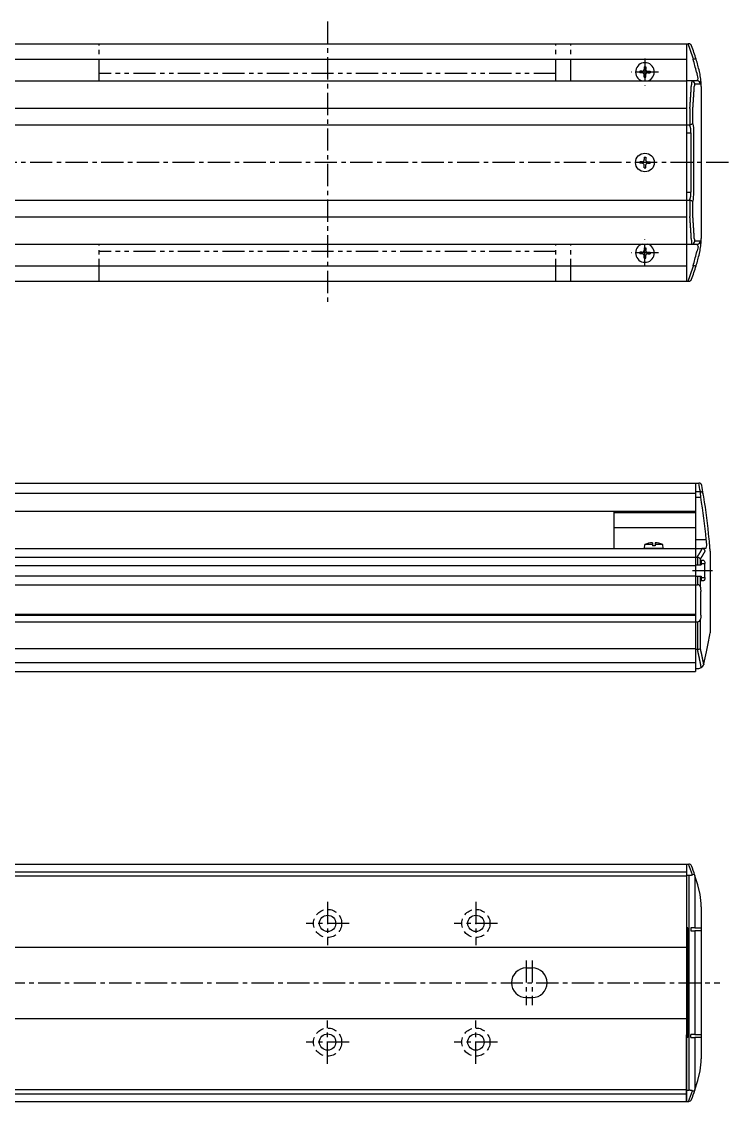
# Model space of a CAD drawing. Extents: x -708 to 84, y 164 to 576.
# Drawn here: x -154 to 84.4, y 211.8 to 575.9 of the extents above; entities that cross this region are included whole.
import ezdxf

# ---------------------------------------------------------------- set-up
doc = ezdxf.new("R2010")
doc.units = 0
for name, pattern in [('CENTER', [12, 7.5, -1.5, 1.5, -1.5]), ('DASHED', [4.5, 3, -1.5]), ('PHANTOM', [15, 7.5, -1.5, 1.5, -1.5, 1.5, -1.5])]:
    doc.linetypes.add(name, pattern=pattern)
doc.layers.get('0').update_dxf_attribs({"linetype": 'CONTINUOUS'})
doc.layers.add('CENTER', color=1, linetype='CENTER')

# ---------------------------------------------------------------- blocks, each defined once
blk = doc.blocks.new('DTL0004')
at = {"color": 0, "linetype": 'CONTINUOUS'}
for p, q in [((-3.15, 0), (-3.04, 1.3)), ((3.15, 0), (-3.15, 0)), ((-0.4, 1.3), (-3.04, 1.3)), ((-0.4, 1.89), (-0.4, 0.9)), ((0.4, 0.9), (-0.4, 0.9)), ((0.4, 1.89), (0.4, 0.9)), ((3.04, 1.3), (0.4, 1.3)), ((3.15, 0), (3.04, 1.3))]:
    blk.add_line(p, q, dxfattribs=at)
for start, end in [(92.8723, 112.3565), (67.6435, 87.1277)]:
    blk.add_arc((0, -6.08), 7.98, start, end, dxfattribs=at)
at = {"color": 0}
blk.add_point((0, 0), dxfattribs=at)
blk.add_point((0, 0), dxfattribs=at)

msp = doc.modelspace()

# ---------------------------------------------------------------- linework, layer by layer
at = {"color": 7, "linetype": 'CONTINUOUS'}
for p, q in [((-537.79, 568.36), (70.21, 568.36)), ((70.21, 568.36), (70.21, 488.36)), ((70.21, 568.36), (70.79, 568.36)), ((70.99, 568.36), (70.79, 568.36)), ((-223.79, 563.16), (70.21, 563.16)), ((55.96, 560.61), (55.96, 559.86)), ((55.96, 560.61), (56.46, 560.61)), ((56.46, 560.61), (56.46, 559.86)), ((72.6, 563.19), (72.45, 563.17)), ((54.46, 559.11), (54.46, 558.61)), ((55.21, 559.11), (54.46, 559.11)), ((55.21, 558.61), (54.46, 558.61)), ((55.96, 557.11), (55.96, 557.87)), ((55.96, 557.11), (56.46, 557.11)), ((56.46, 557.11), (56.46, 557.87)), ((57.2, 559.11), (57.96, 559.11)), ((57.2, 558.61), (57.96, 558.61)), ((57.96, 559.11), (57.96, 558.61)), ((73.59, 558.86), (73.81, 558.13)), ((74.79, 558.09), (74.57, 559.08)), ((-537.79, 555.86), (70.21, 555.86)), ((73.88, 555.86), (70.21, 555.86)), ((73.04, 554.86), (74.87, 554.86)), ((75.11, 555.98), (75.11, 555.99)), ((75.21, 554.01), (75.21, 502.71)), ((-537.79, 546.63), (70.21, 546.63)), ((71.39, 546.61), (71.4, 546.61)), ((71.4, 546.61), (71.4, 541.12)), ((72.38, 541.7), (72.38, 546.44)), ((-537.79, 541.1), (70.21, 541.1)), ((70.21, 541.11), (71.29, 541.11)), ((71.4, 541.12), (71.29, 541.11)), ((70.21, 538.36), (71.72, 538.36)), ((71.72, 538.36), (71.72, 518.36)), ((72.71, 518.36), (72.71, 538.36)), ((54.46, 528.61), (54.46, 528.11)), ((55.21, 528.61), (54.46, 528.61)), ((55.21, 528.11), (54.46, 528.11)), ((55.96, 530.11), (55.96, 529.36)), ((55.96, 530.11), (56.46, 530.11)), ((56.46, 530.11), (56.46, 529.36)), ((57.2, 528.61), (57.96, 528.61)), ((57.2, 528.11), (57.96, 528.11)), ((57.96, 528.61), (57.96, 528.11)), ((55.96, 526.61), (55.96, 527.37)), ((55.96, 526.61), (56.46, 526.61)), ((56.46, 526.61), (56.46, 527.37)), ((70.21, 518.36), (71.72, 518.36)), ((-537.79, 515.63), (70.21, 515.63)), ((70.21, 515.61), (71.29, 515.61)), ((71.29, 515.61), (71.4, 515.61)), ((71.4, 515.61), (71.4, 510.11)), ((72.38, 510.29), (72.38, 515.02)), ((-537.79, 510.09), (70.21, 510.09)), ((71.4, 510.11), (71.39, 510.11)), ((-537.79, 500.86), (70.21, 500.86)), ((55.96, 499.61), (55.96, 498.86)), ((55.96, 499.61), (56.46, 499.61)), ((56.46, 499.61), (56.46, 498.86)), ((70.21, 500.86), (73.88, 500.86)), ((74.87, 501.86), (73.04, 501.86)), ((75.11, 500.73), (75.11, 500.75)), ((54.46, 498.11), (54.46, 497.61)), ((55.21, 498.11), (54.46, 498.11)), ((55.21, 497.61), (54.46, 497.61)), ((55.96, 496.11), (55.96, 496.87)), ((55.96, 496.11), (56.46, 496.11)), ((56.46, 496.11), (56.46, 496.87)), ((57.2, 498.11), (57.96, 498.11)), ((57.2, 497.61), (57.96, 497.61)), ((57.96, 498.11), (57.96, 497.61)), ((73.59, 497.86), (73.81, 498.6)), ((74.57, 497.64), (74.79, 498.64)), ((-223.79, 493.56), (70.21, 493.56)), ((72.6, 493.54), (72.45, 493.56)), ((-537.79, 488.36), (70.21, 488.36)), ((70.21, 488.36), (70.79, 488.36)), ((70.79, 488.36), (70.99, 488.36)), ((-223.79, 420.28), (73.21, 420.28)), ((73.21, 420.28), (73.21, 357.78)), ((73.21, 420.28), (73.21, 410.78)), ((73.21, 420.28), (74.39, 420.28)), ((73.21, 420.28), (73.21, 410.78)), ((74.4, 420.28), (74.39, 420.28)), ((-223.79, 416.92), (73.21, 416.92)), ((73.21, 417.39), (74.9, 417.39)), ((73.21, 415.51), (75.06, 415.51)), ((-223.79, 410.78), (73.21, 410.78)), ((45.71, 410.78), (45.71, 398.28)), ((45.71, 410.31), (73.21, 410.31)), ((45.71, 405.32), (73.21, 405.32)), ((73.21, 401.28), (76.88, 401.28)), ((-537.79, 398.28), (73.21, 398.28)), ((73.21, 398.28), (75.45, 398.28)), ((73.21, 398.28), (73.21, 356.78)), ((76.59, 398.28), (75.45, 398.28)), ((75.45, 398.28), (75.6, 398.27)), ((76.81, 398.37), (76.59, 398.28)), ((78.11, 398.6), (78.11, 398.59)), ((78.21, 397.28), (78.21, 369.78)), ((-537.79, 395.28), (73.21, 395.28)), ((73.21, 395.28), (73.79, 395.28)), ((73.79, 395.28), (73.99, 395.26)), ((73.99, 395.26), (73.99, 392.68)), ((74.92, 392.68), (74.92, 394.7)), ((76.12, 394.13), (75.17, 394.13)), ((75.17, 394.13), (75.17, 392.68)), ((-537.79, 392.53), (73.21, 392.53)), ((73.21, 392.68), (75.17, 392.68)), ((75.17, 393.13), (76.44, 393.13)), ((76.44, 388.43), (76.44, 393.13)), ((-537.79, 389.03), (73.21, 389.03)), ((-537.79, 386.02), (73.21, 386.02)), ((73.21, 388.88), (75.17, 388.88)), ((73.21, 386.02), (73.99, 386.02)), ((73.99, 388.88), (73.99, 386.02)), ((74.92, 385.21), (74.92, 388.88)), ((75.17, 388.88), (75.17, 387.43)), ((75.17, 388.43), (76.44, 388.43)), ((75.17, 387.43), (76.12, 387.43)), ((75.06, 375.78), (75.06, 383.78)), ((-537.79, 376.08), (73.21, 376.08)), ((-537.79, 375.78), (73.21, 375.78)), ((-537.79, 373.54), (73.21, 373.54)), ((73.21, 373.54), (73.99, 373.54)), ((73.99, 373.54), (73.99, 364.28)), ((74.92, 364.55), (74.92, 374.35)), ((-537.79, 364.55), (73.21, 364.55)), ((73.21, 364.28), (73.93, 364.28)), ((73.99, 364.28), (73.93, 364.28)), ((-537.79, 359.78), (73.21, 359.78)), ((-537.79, 356.78), (73.21, 356.78)), ((73.21, 357.78), (74.15, 357.78)), ((76.09, 359.31), (76.05, 359.17)), ((-537.79, 291.83), (70.21, 291.83)), ((70.21, 291.83), (70.21, 211.83)), ((70.21, 291.83), (70.21, 269.38)), ((70.21, 291.83), (70.93, 291.83)), ((70.93, 291.83), (70.99, 291.83)), ((-537.79, 289.23), (70.21, 289.23)), ((-537.79, 287.83), (70.21, 287.83)), ((70.21, 288.08), (71.15, 288.08)), ((71.15, 215.58), (71.15, 288.08)), ((73.05, 288.04), (73.09, 287.91)), ((73.09, 287.91), (73.09, 270.33)), ((75.21, 277.48), (75.21, 226.18)), ((70.66, 270.33), (70.21, 270.33)), ((70.66, 270.33), (70.66, 233.33)), ((73.09, 270.33), (71.71, 270.33)), ((71.71, 270.33), (71.71, 269.33)), ((73.09, 270.33), (75.04, 270.33)), ((75.04, 270.33), (75.21, 270.27)), ((70.21, 269.38), (70.66, 269.37)), ((71.71, 269.33), (73.09, 269.33)), ((73.09, 269.33), (73.09, 234.33)), ((75.04, 269.33), (73.09, 269.33)), ((75.21, 269.27), (75.04, 269.33)), ((-537.79, 263.83), (70.21, 263.83)), ((16.21, 256.83), (18.21, 256.83)), ((16.21, 246.83), (18.21, 246.83)), ((-537.79, 239.83), (70.21, 239.83)), ((70.66, 234.29), (70.21, 234.28)), ((70.21, 211.83), (70.21, 234.28)), ((70.66, 233.33), (70.21, 233.33)), ((73.09, 234.33), (71.71, 234.33)), ((71.71, 233.33), (71.71, 234.33)), ((71.71, 233.33), (73.09, 233.33)), ((73.09, 234.33), (75.04, 234.33)), ((73.09, 233.33), (73.09, 215.75)), ((75.04, 233.33), (73.09, 233.33)), ((75.04, 234.33), (75.21, 234.39)), ((75.21, 233.39), (75.04, 233.33)), ((-537.79, 215.83), (70.21, 215.83)), ((70.21, 215.58), (71.15, 215.58)), ((73.09, 215.75), (73.05, 215.62)), ((-537.79, 214.43), (70.21, 214.43)), ((-537.79, 211.83), (70.21, 211.83)), ((70.21, 211.83), (70.93, 211.83)), ((70.99, 211.83), (70.93, 211.83))]:
    msp.add_line(p, q, dxfattribs=at)
at = {"color": 3, "linetype": 'PHANTOM'}
for p, q in [((-127.79, 555.86), (-127.79, 568.36)), ((26.21, 555.86), (26.21, 568.36)), ((31.21, 555.86), (31.21, 568.36)), ((26.21, 558.36), (-127.79, 558.36)), ((-127.79, 488.36), (-127.79, 500.86)), ((26.21, 488.36), (26.21, 500.86)), ((31.21, 488.36), (31.21, 500.86)), ((26.21, 498.36), (-127.79, 498.36))]:
    msp.add_line(p, q, dxfattribs=at)
at = {"color": 7, "linetype": 'CONTINUOUS'}
for points in [[(73.49, 563.19), (73.49, 563.19), (73.48, 563.21), (73.37, 563.27), (73.17, 563.28), (72.9, 563.25), (72.6, 563.19)], [(74.11, 556.67), (74.02, 557.22), (73.81, 558.13)], [(74.11, 500.06), (74.02, 499.5), (73.81, 498.6)], [(73.49, 493.54), (73.49, 493.54), (73.48, 493.52), (73.37, 493.46), (73.17, 493.45), (72.9, 493.48), (72.6, 493.54)], [(75.06, 415.51), (75.02, 415.94), (74.97, 416.56), (74.93, 417.06), (74.9, 417.39)], [(76.81, 398.37), (77.02, 398.77), (77.11, 399.24)], [(76.12, 394.13), (76.13, 394.13), (76.24, 394.06), (76.33, 393.89), (76.39, 393.65), (76.43, 393.36), (76.44, 393.13)], [(76.44, 388.43), (76.43, 388.33), (76.41, 388.01), (76.35, 387.72), (76.25, 387.52), (76.15, 387.43), (76.12, 387.43)], [(74.92, 385.21), (75, 384.72), (75.06, 383.78)], [(75.06, 375.78), (75.04, 375.24), (74.92, 374.35)], [(76.09, 359.31), (77.01, 363.4), (77.79, 367.36)], [(73.05, 288.04), (73.01, 288.14), (72.86, 288.27), (72.6, 288.32), (72.21, 288.25)], [(74.79, 281.56), (74.01, 284.83), (73.09, 287.91)], [(73.09, 215.75), (74.01, 218.84), (74.79, 222.1)], [(72.21, 215.41), (72.42, 215.35), (72.73, 215.35), (72.95, 215.45), (73.05, 215.62)]]:
    msp.add_lwpolyline(points, dxfattribs=at)
for points in [[(71.39, 546.61, 0), (71.39, 546.68, 0), (71.39, 546.74, 0), (71.4, 546.8, 0), (71.4, 546.86, 0), (71.41, 546.92, 0), (71.41, 546.99, 0), (71.41, 547.05, 0), (71.42, 547.11, 0), (71.42, 547.17, 0), (71.43, 547.23, 0), (71.43, 547.29, 0), (71.44, 547.36, 0), (71.44, 547.42, 0), (71.44, 547.48, 0), (71.45, 547.54, 0), (71.45, 547.6, 0), (71.46, 547.67, 0), (71.46, 547.73, 0), (71.47, 547.79, 0), (71.47, 547.85, 0), (71.47, 547.91, 0), (71.48, 547.98, 0), (71.48, 548.04, 0), (71.49, 548.1, 0), (71.49, 548.16, 0), (71.49, 548.22, 0), (71.5, 548.29, 0), (71.5, 548.35, 0), (71.51, 548.41, 0), (71.51, 548.47, 0), (71.51, 548.53, 0), (71.52, 548.6, 0), (71.52, 548.66, 0), (71.53, 548.72, 0), (71.53, 548.78, 0), (71.53, 548.84, 0), (71.54, 548.9, 0), (71.54, 548.97, 0), (71.55, 549.03, 0), (71.55, 549.09, 0), (71.56, 549.15, 0), (71.56, 549.22, 0), (71.56, 549.28, 0), (71.57, 549.34, 0), (71.57, 549.4, 0), (71.57, 549.46, 0), (71.58, 549.52, 0), (71.58, 549.59, 0), (71.59, 549.65, 0), (71.59, 549.71, 0), (71.59, 549.77, 0), (71.6, 549.84, 0), (71.6, 549.9, 0), (71.61, 549.96, 0), (71.61, 550.02, 0), (71.62, 550.08, 0), (71.62, 550.14, 0), (71.62, 550.21, 0), (71.63, 550.27, 0), (71.63, 550.33, 0), (71.63, 550.39, 0), (71.64, 550.45, 0), (71.64, 550.52, 0), (71.65, 550.58, 0), (71.65, 550.64, 0), (71.66, 550.7, 0), (71.66, 550.76, 0), (71.66, 550.83, 0), (71.67, 550.89, 0), (71.67, 550.95, 0), (71.68, 551.01, 0), (71.68, 551.07, 0), (71.68, 551.14, 0), (71.69, 551.2, 0), (71.69, 551.26, 0), (71.69, 551.32, 0), (71.7, 551.38, 0), (71.7, 551.45, 0), (71.71, 551.51, 0), (71.71, 551.57, 0), (71.72, 551.63, 0), (71.72, 551.69, 0), (71.72, 551.76, 0), (71.73, 551.82, 0), (71.73, 551.88, 0), (71.74, 551.94, 0), (71.74, 552, 0), (71.74, 552.07, 0), (71.75, 552.13, 0), (71.75, 552.19, 0), (71.75, 552.25, 0), (71.76, 552.31, 0), (71.76, 552.38, 0), (71.77, 552.44, 0), (71.77, 552.5, 0), (71.77, 552.56, 0), (71.78, 552.62, 0), (71.78, 552.69, 0), (71.79, 552.75, 0), (71.79, 552.81, 0), (71.79, 552.87, 0), (71.8, 552.93, 0), (71.8, 553, 0), (71.81, 553.06, 0), (71.81, 553.12, 0), (71.81, 553.18, 0), (71.82, 553.24, 0), (71.82, 553.31, 0), (71.82, 553.37, 0), (71.83, 553.43, 0), (71.83, 553.49, 0), (71.84, 553.55, 0), (71.84, 553.62, 0), (71.84, 553.68, 0), (71.85, 553.74, 0), (71.85, 553.8, 0), (71.86, 553.87, 0), (71.86, 553.93, 0), (71.86, 553.99, 0), (71.87, 554.05, 0), (71.87, 554.11, 0), (71.88, 554.17, 0), (71.88, 554.24, 0), (71.88, 554.3, 0), (71.89, 554.36, 0), (71.89, 554.42, 0), (71.89, 554.49, 0), (71.9, 554.55, 0)], [(72.38, 546.44, 0), (72.38, 546.5, 0), (72.39, 546.56, 0), (72.39, 546.62, 0), (72.4, 546.68, 0), (72.4, 546.74, 0), (72.41, 546.8, 0), (72.41, 546.86, 0), (72.41, 546.92, 0), (72.42, 546.98, 0), (72.42, 547.04, 0), (72.43, 547.1, 0), (72.43, 547.16, 0), (72.43, 547.23, 0), (72.44, 547.29, 0), (72.44, 547.35, 0), (72.45, 547.41, 0), (72.45, 547.47, 0), (72.45, 547.53, 0), (72.46, 547.59, 0), (72.46, 547.65, 0), (72.47, 547.71, 0), (72.47, 547.77, 0), (72.47, 547.83, 0), (72.48, 547.89, 0), (72.48, 547.95, 0), (72.49, 548.01, 0), (72.49, 548.07, 0), (72.49, 548.13, 0), (72.5, 548.2, 0), (72.5, 548.26, 0), (72.51, 548.32, 0), (72.51, 548.38, 0), (72.51, 548.44, 0), (72.52, 548.5, 0), (72.52, 548.56, 0), (72.53, 548.62, 0), (72.53, 548.68, 0), (72.53, 548.74, 0), (72.54, 548.8, 0), (72.54, 548.86, 0), (72.55, 548.92, 0), (72.55, 548.98, 0), (72.55, 549.04, 0), (72.56, 549.11, 0), (72.56, 549.17, 0), (72.57, 549.23, 0), (72.57, 549.29, 0), (72.57, 549.35, 0), (72.58, 549.41, 0), (72.58, 549.47, 0), (72.59, 549.53, 0), (72.59, 549.59, 0), (72.59, 549.65, 0), (72.6, 549.71, 0), (72.6, 549.77, 0), (72.61, 549.83, 0), (72.61, 549.89, 0), (72.61, 549.96, 0), (72.62, 550.02, 0), (72.62, 550.08, 0), (72.63, 550.14, 0), (72.63, 550.2, 0), (72.63, 550.26, 0), (72.64, 550.32, 0), (72.64, 550.38, 0), (72.65, 550.44, 0), (72.65, 550.5, 0), (72.65, 550.56, 0), (72.66, 550.62, 0), (72.66, 550.68, 0), (72.66, 550.74, 0), (72.67, 550.8, 0), (72.67, 550.87, 0), (72.68, 550.93, 0), (72.68, 550.99, 0), (72.68, 551.05, 0), (72.69, 551.11, 0), (72.69, 551.17, 0), (72.7, 551.23, 0), (72.7, 551.29, 0), (72.7, 551.35, 0), (72.71, 551.41, 0), (72.71, 551.47, 0), (72.72, 551.53, 0), (72.72, 551.59, 0), (72.72, 551.65, 0), (72.73, 551.71, 0), (72.73, 551.78, 0), (72.74, 551.84, 0), (72.74, 551.9, 0), (72.74, 551.96, 0), (72.75, 552.02, 0), (72.75, 552.08, 0), (72.75, 552.14, 0), (72.76, 552.2, 0), (72.76, 552.26, 0), (72.77, 552.32, 0), (72.77, 552.38, 0), (72.77, 552.44, 0), (72.78, 552.5, 0), (72.78, 552.57, 0), (72.78, 552.63, 0), (72.79, 552.69, 0), (72.79, 552.75, 0), (72.8, 552.81, 0), (72.8, 552.87, 0), (72.8, 552.93, 0), (72.81, 552.99, 0), (72.81, 553.05, 0), (72.82, 553.11, 0), (72.82, 553.17, 0), (72.82, 553.23, 0), (72.83, 553.29, 0), (72.83, 553.35, 0), (72.83, 553.42, 0), (72.84, 553.48, 0), (72.84, 553.54, 0), (72.85, 553.6, 0), (72.85, 553.66, 0), (72.85, 553.72, 0), (72.86, 553.78, 0), (72.86, 553.84, 0), (72.87, 553.9, 0), (72.87, 553.96, 0), (72.87, 554.02, 0), (72.88, 554.08, 0), (72.88, 554.14, 0), (72.88, 554.21, 0)], [(71.9, 502.18, 0), (71.89, 502.24, 0), (71.89, 502.3, 0), (71.89, 502.37, 0), (71.88, 502.43, 0), (71.88, 502.49, 0), (71.88, 502.55, 0), (71.87, 502.61, 0), (71.87, 502.68, 0), (71.86, 502.74, 0), (71.86, 502.8, 0), (71.86, 502.86, 0), (71.85, 502.92, 0), (71.85, 502.99, 0), (71.84, 503.05, 0), (71.84, 503.11, 0), (71.84, 503.17, 0), (71.83, 503.24, 0), (71.83, 503.3, 0), (71.82, 503.36, 0), (71.82, 503.42, 0), (71.82, 503.48, 0), (71.81, 503.54, 0), (71.81, 503.61, 0), (71.81, 503.67, 0), (71.8, 503.73, 0), (71.8, 503.79, 0), (71.79, 503.85, 0), (71.79, 503.92, 0), (71.79, 503.98, 0), (71.78, 504.04, 0), (71.78, 504.1, 0), (71.77, 504.17, 0), (71.77, 504.23, 0), (71.77, 504.29, 0), (71.76, 504.35, 0), (71.76, 504.41, 0), (71.75, 504.48, 0), (71.75, 504.54, 0), (71.75, 504.6, 0), (71.74, 504.66, 0), (71.74, 504.72, 0), (71.74, 504.79, 0), (71.73, 504.85, 0), (71.73, 504.91, 0), (71.72, 504.97, 0), (71.72, 505.03, 0), (71.72, 505.1, 0), (71.71, 505.16, 0), (71.71, 505.22, 0), (71.7, 505.28, 0), (71.7, 505.34, 0), (71.69, 505.4, 0), (71.69, 505.47, 0), (71.69, 505.53, 0), (71.68, 505.59, 0), (71.68, 505.65, 0), (71.68, 505.71, 0), (71.67, 505.78, 0), (71.67, 505.84, 0), (71.66, 505.9, 0), (71.66, 505.96, 0), (71.66, 506.02, 0), (71.65, 506.09, 0), (71.65, 506.15, 0), (71.64, 506.21, 0), (71.64, 506.27, 0), (71.63, 506.33, 0), (71.63, 506.4, 0), (71.63, 506.46, 0), (71.62, 506.52, 0), (71.62, 506.58, 0), (71.62, 506.64, 0), (71.61, 506.71, 0), (71.61, 506.77, 0), (71.6, 506.83, 0), (71.6, 506.89, 0), (71.59, 506.95, 0), (71.59, 507.02, 0), (71.59, 507.08, 0), (71.58, 507.14, 0), (71.58, 507.2, 0), (71.57, 507.26, 0), (71.57, 507.33, 0), (71.57, 507.39, 0), (71.56, 507.45, 0), (71.56, 507.51, 0), (71.56, 507.57, 0), (71.55, 507.64, 0), (71.55, 507.7, 0), (71.54, 507.76, 0), (71.54, 507.82, 0), (71.53, 507.88, 0), (71.53, 507.95, 0), (71.53, 508.01, 0), (71.52, 508.07, 0), (71.52, 508.13, 0), (71.51, 508.19, 0), (71.51, 508.26, 0), (71.51, 508.32, 0), (71.5, 508.38, 0), (71.5, 508.44, 0), (71.49, 508.5, 0), (71.49, 508.57, 0), (71.49, 508.63, 0), (71.48, 508.69, 0), (71.48, 508.75, 0), (71.47, 508.81, 0), (71.47, 508.88, 0), (71.47, 508.94, 0), (71.46, 509, 0), (71.46, 509.06, 0), (71.45, 509.12, 0), (71.45, 509.18, 0), (71.44, 509.25, 0), (71.44, 509.31, 0), (71.44, 509.37, 0), (71.43, 509.43, 0), (71.43, 509.49, 0), (71.42, 509.56, 0), (71.42, 509.62, 0), (71.41, 509.68, 0), (71.41, 509.74, 0), (71.41, 509.8, 0), (71.4, 509.87, 0), (71.4, 509.93, 0), (71.39, 509.99, 0), (71.39, 510.05, 0), (71.39, 510.11, 0)], [(72.88, 502.52, 0), (72.88, 502.58, 0), (72.88, 502.64, 0), (72.87, 502.7, 0), (72.87, 502.76, 0), (72.87, 502.83, 0), (72.86, 502.89, 0), (72.86, 502.95, 0), (72.85, 503.01, 0), (72.85, 503.07, 0), (72.85, 503.13, 0), (72.84, 503.19, 0), (72.84, 503.25, 0), (72.83, 503.31, 0), (72.83, 503.37, 0), (72.83, 503.43, 0), (72.82, 503.49, 0), (72.82, 503.55, 0), (72.82, 503.62, 0), (72.81, 503.68, 0), (72.81, 503.74, 0), (72.8, 503.8, 0), (72.8, 503.86, 0), (72.8, 503.92, 0), (72.79, 503.98, 0), (72.79, 504.04, 0), (72.78, 504.1, 0), (72.78, 504.16, 0), (72.78, 504.22, 0), (72.77, 504.28, 0), (72.77, 504.34, 0), (72.77, 504.4, 0), (72.76, 504.47, 0), (72.76, 504.53, 0), (72.75, 504.59, 0), (72.75, 504.65, 0), (72.75, 504.71, 0), (72.74, 504.77, 0), (72.74, 504.83, 0), (72.74, 504.89, 0), (72.73, 504.95, 0), (72.73, 505.01, 0), (72.72, 505.07, 0), (72.72, 505.13, 0), (72.72, 505.19, 0), (72.71, 505.25, 0), (72.71, 505.32, 0), (72.7, 505.38, 0), (72.7, 505.44, 0), (72.7, 505.5, 0), (72.69, 505.56, 0), (72.69, 505.62, 0), (72.68, 505.68, 0), (72.68, 505.74, 0), (72.68, 505.8, 0), (72.67, 505.86, 0), (72.67, 505.92, 0), (72.66, 505.98, 0), (72.66, 506.04, 0), (72.66, 506.11, 0), (72.65, 506.17, 0), (72.65, 506.23, 0), (72.65, 506.29, 0), (72.64, 506.35, 0), (72.64, 506.41, 0), (72.63, 506.47, 0), (72.63, 506.53, 0), (72.63, 506.59, 0), (72.62, 506.65, 0), (72.62, 506.71, 0), (72.61, 506.77, 0), (72.61, 506.83, 0), (72.61, 506.89, 0), (72.6, 506.95, 0), (72.6, 507.01, 0), (72.59, 507.08, 0), (72.59, 507.14, 0), (72.59, 507.2, 0), (72.58, 507.26, 0), (72.58, 507.32, 0), (72.57, 507.38, 0), (72.57, 507.44, 0), (72.57, 507.5, 0), (72.56, 507.56, 0), (72.56, 507.62, 0), (72.55, 507.68, 0), (72.55, 507.74, 0), (72.55, 507.8, 0), (72.54, 507.87, 0), (72.54, 507.93, 0), (72.53, 507.99, 0), (72.53, 508.05, 0), (72.53, 508.11, 0), (72.52, 508.17, 0), (72.52, 508.23, 0), (72.51, 508.29, 0), (72.51, 508.35, 0), (72.51, 508.41, 0), (72.5, 508.47, 0), (72.5, 508.53, 0), (72.49, 508.59, 0), (72.49, 508.65, 0), (72.49, 508.71, 0), (72.48, 508.77, 0), (72.48, 508.83, 0), (72.47, 508.9, 0), (72.47, 508.96, 0), (72.47, 509.02, 0), (72.46, 509.08, 0), (72.46, 509.14, 0), (72.45, 509.2, 0), (72.45, 509.26, 0), (72.45, 509.32, 0), (72.44, 509.38, 0), (72.44, 509.44, 0), (72.43, 509.5, 0), (72.43, 509.56, 0), (72.43, 509.62, 0), (72.42, 509.68, 0), (72.42, 509.75, 0), (72.41, 509.8, 0), (72.41, 509.87, 0), (72.41, 509.93, 0), (72.4, 509.99, 0), (72.4, 510.05, 0), (72.39, 510.11, 0), (72.39, 510.17, 0), (72.38, 510.23, 0), (72.38, 510.29, 0)], [(73.79, 395.28, 0), (73.81, 395.3, 0), (73.82, 395.33, 0), (73.84, 395.35, 0), (73.85, 395.37, 0), (73.87, 395.39, 0), (73.88, 395.42, 0), (73.9, 395.44, 0), (73.92, 395.46, 0), (73.93, 395.49, 0), (73.95, 395.51, 0), (73.96, 395.53, 0), (73.98, 395.56, 0), (74, 395.58, 0), (74.01, 395.6, 0), (74.03, 395.62, 0), (74.04, 395.65, 0), (74.06, 395.67, 0), (74.07, 395.69, 0), (74.09, 395.72, 0), (74.1, 395.74, 0), (74.12, 395.76, 0), (74.13, 395.79, 0), (74.15, 395.81, 0), (74.16, 395.83, 0), (74.18, 395.86, 0), (74.19, 395.88, 0), (74.21, 395.9, 0), (74.22, 395.93, 0), (74.24, 395.95, 0), (74.26, 395.97, 0), (74.27, 396, 0), (74.29, 396.02, 0), (74.3, 396.04, 0), (74.32, 396.06, 0), (74.33, 396.09, 0), (74.35, 396.11, 0), (74.36, 396.13, 0), (74.38, 396.16, 0), (74.39, 396.18, 0), (74.41, 396.2, 0), (74.42, 396.23, 0), (74.44, 396.25, 0), (74.45, 396.27, 0), (74.46, 396.3, 0), (74.48, 396.32, 0), (74.49, 396.34, 0), (74.51, 396.37, 0), (74.52, 396.39, 0), (74.54, 396.41, 0), (74.55, 396.44, 0), (74.57, 396.46, 0), (74.58, 396.48, 0), (74.59, 396.51, 0), (74.61, 396.53, 0), (74.62, 396.55, 0), (74.64, 396.58, 0), (74.65, 396.6, 0), (74.67, 396.62, 0), (74.68, 396.65, 0), (74.7, 396.67, 0), (74.71, 396.69, 0), (74.72, 396.72, 0), (74.74, 396.74, 0), (74.75, 396.76, 0), (74.77, 396.79, 0), (74.78, 396.81, 0), (74.79, 396.83, 0), (74.81, 396.86, 0), (74.82, 396.88, 0), (74.84, 396.9, 0), (74.85, 396.93, 0), (74.86, 396.95, 0), (74.88, 396.97, 0), (74.89, 397, 0), (74.91, 397.02, 0), (74.92, 397.04, 0), (74.93, 397.07, 0), (74.95, 397.09, 0), (74.96, 397.11, 0), (74.97, 397.14, 0), (74.99, 397.16, 0), (75, 397.18, 0), (75.01, 397.21, 0), (75.03, 397.23, 0), (75.04, 397.25, 0), (75.06, 397.28, 0), (75.07, 397.3, 0), (75.08, 397.32, 0), (75.1, 397.35, 0), (75.11, 397.37, 0), (75.12, 397.39, 0), (75.14, 397.42, 0), (75.15, 397.44, 0), (75.16, 397.47, 0), (75.18, 397.49, 0), (75.19, 397.51, 0), (75.2, 397.54, 0), (75.22, 397.56, 0), (75.23, 397.58, 0), (75.24, 397.61, 0), (75.25, 397.63, 0), (75.27, 397.65, 0), (75.28, 397.68, 0), (75.29, 397.7, 0), (75.31, 397.73, 0), (75.32, 397.75, 0), (75.33, 397.77, 0), (75.34, 397.8, 0), (75.36, 397.82, 0), (75.37, 397.84, 0), (75.38, 397.87, 0), (75.4, 397.89, 0), (75.41, 397.91, 0), (75.42, 397.94, 0), (75.43, 397.96, 0), (75.45, 397.99, 0), (75.46, 398.01, 0), (75.47, 398.03, 0), (75.48, 398.06, 0), (75.5, 398.08, 0), (75.51, 398.1, 0), (75.52, 398.13, 0), (75.53, 398.15, 0), (75.55, 398.17, 0), (75.56, 398.2, 0), (75.57, 398.22, 0), (75.58, 398.25, 0), (75.59, 398.27, 0)], [(74.92, 394.7, 0), (74.93, 394.72, 0), (74.95, 394.74, 0), (74.96, 394.76, 0), (74.97, 394.78, 0), (74.99, 394.8, 0), (75, 394.82, 0), (75.01, 394.84, 0), (75.03, 394.86, 0), (75.04, 394.88, 0), (75.05, 394.9, 0), (75.07, 394.92, 0), (75.08, 394.94, 0), (75.09, 394.96, 0), (75.11, 394.98, 0), (75.12, 395, 0), (75.13, 395.02, 0), (75.15, 395.04, 0), (75.16, 395.06, 0), (75.18, 395.08, 0), (75.19, 395.1, 0), (75.2, 395.12, 0), (75.21, 395.14, 0), (75.23, 395.16, 0), (75.24, 395.18, 0), (75.25, 395.2, 0), (75.27, 395.22, 0), (75.28, 395.24, 0), (75.29, 395.26, 0), (75.31, 395.28, 0), (75.32, 395.3, 0), (75.33, 395.32, 0), (75.34, 395.34, 0), (75.36, 395.36, 0), (75.37, 395.38, 0), (75.38, 395.4, 0), (75.4, 395.42, 0), (75.41, 395.44, 0), (75.42, 395.46, 0), (75.44, 395.48, 0), (75.45, 395.5, 0), (75.46, 395.52, 0), (75.47, 395.54, 0), (75.49, 395.56, 0), (75.5, 395.58, 0), (75.51, 395.6, 0), (75.53, 395.62, 0), (75.54, 395.64, 0), (75.55, 395.66, 0), (75.56, 395.68, 0), (75.58, 395.7, 0), (75.59, 395.72, 0), (75.6, 395.74, 0), (75.61, 395.76, 0), (75.62, 395.78, 0), (75.64, 395.8, 0), (75.65, 395.82, 0), (75.66, 395.84, 0), (75.68, 395.86, 0), (75.69, 395.88, 0), (75.7, 395.9, 0), (75.71, 395.92, 0), (75.72, 395.94, 0), (75.74, 395.96, 0), (75.75, 395.98, 0), (75.76, 396, 0), (75.77, 396.02, 0), (75.79, 396.04, 0), (75.8, 396.06, 0), (75.81, 396.08, 0), (75.82, 396.1, 0), (75.83, 396.12, 0), (75.85, 396.14, 0), (75.86, 396.16, 0), (75.87, 396.18, 0), (75.88, 396.2, 0), (75.9, 396.22, 0), (75.91, 396.24, 0), (75.92, 396.26, 0), (75.93, 396.29, 0), (75.94, 396.31, 0), (75.96, 396.32, 0), (75.97, 396.35, 0), (75.98, 396.37, 0), (75.99, 396.39, 0), (76, 396.41, 0), (76.01, 396.43, 0), (76.03, 396.45, 0), (76.04, 396.47, 0), (76.05, 396.49, 0), (76.06, 396.51, 0), (76.07, 396.53, 0), (76.08, 396.55, 0), (76.1, 396.57, 0), (76.11, 396.59, 0), (76.12, 396.61, 0), (76.13, 396.63, 0), (76.14, 396.65, 0), (76.15, 396.67, 0), (76.16, 396.69, 0), (76.18, 396.71, 0), (76.19, 396.73, 0), (76.2, 396.75, 0), (76.21, 396.77, 0), (76.22, 396.79, 0), (76.23, 396.81, 0), (76.25, 396.83, 0), (76.26, 396.85, 0), (76.27, 396.87, 0), (76.28, 396.89, 0), (76.29, 396.91, 0), (76.3, 396.93, 0), (76.31, 396.95, 0), (76.32, 396.97, 0), (76.33, 396.99, 0), (76.35, 397.01, 0), (76.36, 397.04, 0), (76.37, 397.06, 0), (76.38, 397.08, 0), (76.39, 397.1, 0), (76.4, 397.12, 0), (76.41, 397.14, 0), (76.42, 397.16, 0), (76.43, 397.18, 0), (76.44, 397.2, 0), (76.46, 397.22, 0), (76.47, 397.24, 0), (76.48, 397.26, 0), (76.49, 397.28, 0)], [(75.21, 358.09, 0), (75.2, 358.13, 0), (75.19, 358.18, 0), (75.19, 358.23, 0), (75.18, 358.28, 0), (75.17, 358.33, 0), (75.16, 358.38, 0), (75.15, 358.43, 0), (75.14, 358.48, 0), (75.13, 358.53, 0), (75.12, 358.57, 0), (75.11, 358.62, 0), (75.1, 358.67, 0), (75.09, 358.72, 0), (75.08, 358.77, 0), (75.08, 358.82, 0), (75.07, 358.87, 0), (75.06, 358.92, 0), (75.05, 358.97, 0), (75.04, 359.01, 0), (75.03, 359.06, 0), (75.02, 359.11, 0), (75.01, 359.16, 0), (75, 359.21, 0), (74.99, 359.26, 0), (74.98, 359.31, 0), (74.97, 359.36, 0), (74.96, 359.4, 0), (74.95, 359.45, 0), (74.94, 359.5, 0), (74.93, 359.55, 0), (74.93, 359.6, 0), (74.91, 359.65, 0), (74.91, 359.7, 0), (74.9, 359.75, 0), (74.89, 359.79, 0), (74.88, 359.84, 0), (74.87, 359.89, 0), (74.86, 359.94, 0), (74.85, 359.99, 0), (74.84, 360.04, 0), (74.83, 360.09, 0), (74.82, 360.13, 0), (74.81, 360.18, 0), (74.8, 360.23, 0), (74.79, 360.28, 0), (74.78, 360.33, 0), (74.77, 360.38, 0), (74.76, 360.43, 0), (74.75, 360.47, 0), (74.74, 360.52, 0), (74.73, 360.57, 0), (74.72, 360.62, 0), (74.71, 360.67, 0), (74.7, 360.72, 0), (74.69, 360.76, 0), (74.68, 360.81, 0), (74.67, 360.86, 0), (74.66, 360.91, 0), (74.65, 360.96, 0), (74.64, 361.01, 0), (74.63, 361.06, 0), (74.62, 361.1, 0), (74.61, 361.15, 0), (74.6, 361.2, 0), (74.59, 361.25, 0), (74.58, 361.3, 0), (74.57, 361.35, 0), (74.56, 361.39, 0), (74.55, 361.44, 0), (74.54, 361.49, 0), (74.53, 361.54, 0), (74.52, 361.59, 0), (74.51, 361.64, 0), (74.5, 361.68, 0), (74.49, 361.73, 0), (74.48, 361.78, 0), (74.47, 361.83, 0), (74.46, 361.88, 0), (74.45, 361.93, 0), (74.44, 361.97, 0), (74.43, 362.02, 0), (74.42, 362.07, 0), (74.41, 362.12, 0), (74.4, 362.17, 0), (74.39, 362.21, 0), (74.38, 362.26, 0), (74.37, 362.31, 0), (74.36, 362.36, 0), (74.35, 362.41, 0), (74.34, 362.46, 0), (74.33, 362.5, 0), (74.32, 362.55, 0), (74.31, 362.6, 0), (74.3, 362.65, 0), (74.29, 362.7, 0), (74.28, 362.75, 0), (74.26, 362.79, 0), (74.25, 362.84, 0), (74.25, 362.89, 0), (74.23, 362.94, 0), (74.22, 362.99, 0), (74.21, 363.03, 0), (74.2, 363.08, 0), (74.19, 363.13, 0), (74.18, 363.18, 0), (74.17, 363.23, 0), (74.16, 363.27, 0), (74.15, 363.32, 0), (74.14, 363.37, 0), (74.13, 363.42, 0), (74.12, 363.47, 0), (74.11, 363.51, 0), (74.1, 363.56, 0), (74.09, 363.61, 0), (74.07, 363.66, 0), (74.06, 363.7, 0), (74.05, 363.75, 0), (74.04, 363.8, 0), (74.03, 363.85, 0), (74.02, 363.9, 0), (74.01, 363.94, 0), (74, 363.99, 0), (73.99, 364.04, 0), (73.98, 364.09, 0), (73.97, 364.14, 0), (73.96, 364.18, 0), (73.95, 364.23, 0), (73.94, 364.28, 0)], [(76.05, 359.17, 0), (76.04, 359.21, 0), (76.04, 359.25, 0), (76.03, 359.3, 0), (76.02, 359.34, 0), (76.01, 359.38, 0), (76, 359.43, 0), (76, 359.47, 0), (75.99, 359.51, 0), (75.98, 359.55, 0), (75.97, 359.59, 0), (75.96, 359.64, 0), (75.96, 359.68, 0), (75.95, 359.72, 0), (75.94, 359.76, 0), (75.93, 359.81, 0), (75.92, 359.85, 0), (75.91, 359.89, 0), (75.91, 359.93, 0), (75.9, 359.98, 0), (75.89, 360.02, 0), (75.88, 360.06, 0), (75.87, 360.1, 0), (75.86, 360.14, 0), (75.85, 360.19, 0), (75.85, 360.23, 0), (75.84, 360.27, 0), (75.83, 360.31, 0), (75.82, 360.36, 0), (75.81, 360.4, 0), (75.8, 360.44, 0), (75.79, 360.48, 0), (75.79, 360.52, 0), (75.78, 360.57, 0), (75.77, 360.61, 0), (75.76, 360.65, 0), (75.75, 360.69, 0), (75.74, 360.74, 0), (75.74, 360.78, 0), (75.73, 360.82, 0), (75.72, 360.86, 0), (75.71, 360.9, 0), (75.7, 360.95, 0), (75.69, 360.99, 0), (75.68, 361.03, 0), (75.68, 361.07, 0), (75.67, 361.12, 0), (75.66, 361.16, 0), (75.65, 361.2, 0), (75.64, 361.24, 0), (75.63, 361.28, 0), (75.62, 361.33, 0), (75.61, 361.37, 0), (75.6, 361.41, 0), (75.6, 361.45, 0), (75.59, 361.49, 0), (75.58, 361.54, 0), (75.57, 361.58, 0), (75.56, 361.62, 0), (75.55, 361.66, 0), (75.54, 361.7, 0), (75.53, 361.75, 0), (75.53, 361.79, 0), (75.52, 361.83, 0), (75.51, 361.87, 0), (75.5, 361.91, 0), (75.49, 361.96, 0), (75.48, 362, 0), (75.47, 362.04, 0), (75.46, 362.08, 0), (75.46, 362.12, 0), (75.45, 362.17, 0), (75.44, 362.21, 0), (75.43, 362.25, 0), (75.42, 362.29, 0), (75.41, 362.33, 0), (75.4, 362.38, 0), (75.39, 362.42, 0), (75.38, 362.46, 0), (75.37, 362.5, 0), (75.37, 362.54, 0), (75.36, 362.59, 0), (75.35, 362.63, 0), (75.34, 362.67, 0), (75.33, 362.71, 0), (75.32, 362.75, 0), (75.31, 362.8, 0), (75.3, 362.84, 0), (75.29, 362.88, 0), (75.28, 362.92, 0), (75.27, 362.96, 0), (75.26, 363, 0), (75.26, 363.05, 0), (75.25, 363.09, 0), (75.24, 363.13, 0), (75.23, 363.17, 0), (75.22, 363.21, 0), (75.21, 363.25, 0), (75.2, 363.3, 0), (75.19, 363.34, 0), (75.18, 363.38, 0), (75.17, 363.42, 0), (75.16, 363.46, 0), (75.15, 363.51, 0), (75.15, 363.55, 0), (75.14, 363.59, 0), (75.13, 363.63, 0), (75.12, 363.67, 0), (75.11, 363.71, 0), (75.1, 363.76, 0), (75.09, 363.8, 0), (75.08, 363.84, 0), (75.07, 363.88, 0), (75.06, 363.92, 0), (75.05, 363.96, 0), (75.04, 364.01, 0), (75.03, 364.05, 0), (75.02, 364.09, 0), (75.01, 364.13, 0), (75, 364.17, 0), (75, 364.21, 0), (74.99, 364.26, 0), (74.98, 364.3, 0), (74.97, 364.34, 0), (74.96, 364.38, 0), (74.95, 364.42, 0), (74.94, 364.46, 0), (74.93, 364.51, 0), (74.92, 364.55, 0)], [(71.15, 288.08, 0), (71.16, 288.08, 0), (71.17, 288.08, 0), (71.18, 288.08, 0), (71.18, 288.08, 0), (71.19, 288.08, 0), (71.2, 288.08, 0), (71.21, 288.08, 0), (71.22, 288.08, 0), (71.23, 288.08, 0), (71.24, 288.08, 0), (71.25, 288.08, 0), (71.25, 288.08, 0), (71.26, 288.08, 0), (71.27, 288.08, 0), (71.28, 288.08, 0), (71.29, 288.08, 0), (71.3, 288.08, 0), (71.31, 288.08, 0), (71.31, 288.08, 0), (71.32, 288.08, 0), (71.33, 288.08, 0), (71.34, 288.08, 0), (71.35, 288.08, 0), (71.36, 288.08, 0), (71.37, 288.08, 0), (71.38, 288.08, 0), (71.38, 288.08, 0), (71.39, 288.09, 0), (71.4, 288.09, 0), (71.41, 288.09, 0), (71.42, 288.09, 0), (71.43, 288.09, 0), (71.44, 288.09, 0), (71.45, 288.09, 0), (71.45, 288.09, 0), (71.46, 288.09, 0), (71.47, 288.09, 0), (71.48, 288.09, 0), (71.49, 288.09, 0), (71.5, 288.1, 0), (71.51, 288.1, 0), (71.51, 288.1, 0), (71.52, 288.1, 0), (71.53, 288.1, 0), (71.54, 288.1, 0), (71.55, 288.1, 0), (71.56, 288.1, 0), (71.57, 288.1, 0), (71.57, 288.1, 0), (71.58, 288.11, 0), (71.59, 288.11, 0), (71.6, 288.11, 0), (71.61, 288.11, 0), (71.62, 288.11, 0), (71.63, 288.11, 0), (71.63, 288.11, 0), (71.64, 288.11, 0), (71.65, 288.11, 0), (71.66, 288.12, 0), (71.67, 288.12, 0), (71.68, 288.12, 0), (71.69, 288.12, 0), (71.69, 288.12, 0), (71.7, 288.12, 0), (71.71, 288.12, 0), (71.72, 288.12, 0), (71.73, 288.13, 0), (71.74, 288.13, 0), (71.74, 288.13, 0), (71.75, 288.13, 0), (71.76, 288.13, 0), (71.77, 288.13, 0), (71.78, 288.14, 0), (71.79, 288.14, 0), (71.79, 288.14, 0), (71.8, 288.14, 0), (71.81, 288.14, 0), (71.82, 288.14, 0), (71.83, 288.15, 0), (71.84, 288.15, 0), (71.84, 288.15, 0), (71.85, 288.15, 0), (71.86, 288.15, 0), (71.87, 288.15, 0), (71.88, 288.16, 0), (71.88, 288.16, 0), (71.89, 288.16, 0), (71.9, 288.16, 0), (71.91, 288.16, 0), (71.92, 288.17, 0), (71.93, 288.17, 0), (71.93, 288.17, 0), (71.94, 288.17, 0), (71.95, 288.17, 0), (71.96, 288.18, 0), (71.97, 288.18, 0), (71.97, 288.18, 0), (71.98, 288.18, 0), (71.99, 288.18, 0), (72, 288.19, 0), (72, 288.19, 0), (72.01, 288.19, 0), (72.02, 288.19, 0), (72.03, 288.19, 0), (72.04, 288.2, 0), (72.04, 288.2, 0), (72.05, 288.2, 0), (72.06, 288.2, 0), (72.07, 288.21, 0), (72.08, 288.21, 0), (72.08, 288.21, 0), (72.09, 288.21, 0), (72.1, 288.22, 0), (72.11, 288.22, 0), (72.11, 288.22, 0), (72.12, 288.22, 0), (72.13, 288.23, 0), (72.14, 288.23, 0), (72.15, 288.23, 0), (72.15, 288.23, 0), (72.16, 288.24, 0), (72.17, 288.24, 0), (72.18, 288.24, 0), (72.18, 288.24, 0), (72.19, 288.25, 0), (72.2, 288.25, 0), (72.21, 288.25, 0), (72.21, 288.25, 0)], [(72.21, 215.41, 0), (72.21, 215.41, 0), (72.2, 215.41, 0), (72.19, 215.41, 0), (72.18, 215.42, 0), (72.18, 215.42, 0), (72.17, 215.42, 0), (72.16, 215.42, 0), (72.15, 215.43, 0), (72.15, 215.43, 0), (72.14, 215.43, 0), (72.13, 215.43, 0), (72.12, 215.44, 0), (72.11, 215.44, 0), (72.11, 215.44, 0), (72.1, 215.44, 0), (72.09, 215.45, 0), (72.08, 215.45, 0), (72.08, 215.45, 0), (72.07, 215.45, 0), (72.06, 215.46, 0), (72.05, 215.46, 0), (72.04, 215.46, 0), (72.04, 215.46, 0), (72.03, 215.47, 0), (72.02, 215.47, 0), (72.01, 215.47, 0), (72, 215.47, 0), (72, 215.47, 0), (71.99, 215.48, 0), (71.98, 215.48, 0), (71.97, 215.48, 0), (71.97, 215.48, 0), (71.96, 215.48, 0), (71.95, 215.49, 0), (71.94, 215.49, 0), (71.93, 215.49, 0), (71.93, 215.49, 0), (71.92, 215.49, 0), (71.91, 215.5, 0), (71.9, 215.5, 0), (71.89, 215.5, 0), (71.88, 215.5, 0), (71.88, 215.5, 0), (71.87, 215.5, 0), (71.86, 215.51, 0), (71.85, 215.51, 0), (71.84, 215.51, 0), (71.84, 215.51, 0), (71.83, 215.51, 0), (71.82, 215.52, 0), (71.81, 215.52, 0), (71.8, 215.52, 0), (71.79, 215.52, 0), (71.79, 215.52, 0), (71.78, 215.52, 0), (71.77, 215.53, 0), (71.76, 215.53, 0), (71.75, 215.53, 0), (71.74, 215.53, 0), (71.74, 215.53, 0), (71.73, 215.53, 0), (71.72, 215.53, 0), (71.71, 215.54, 0), (71.7, 215.54, 0), (71.69, 215.54, 0), (71.69, 215.54, 0), (71.68, 215.54, 0), (71.67, 215.54, 0), (71.66, 215.54, 0), (71.65, 215.55, 0), (71.64, 215.55, 0), (71.63, 215.55, 0), (71.63, 215.55, 0), (71.62, 215.55, 0), (71.61, 215.55, 0), (71.6, 215.55, 0), (71.59, 215.55, 0), (71.58, 215.56, 0), (71.57, 215.56, 0), (71.57, 215.56, 0), (71.56, 215.56, 0), (71.55, 215.56, 0), (71.54, 215.56, 0), (71.53, 215.56, 0), (71.52, 215.56, 0), (71.51, 215.56, 0), (71.51, 215.56, 0), (71.5, 215.56, 0), (71.49, 215.57, 0), (71.48, 215.57, 0), (71.47, 215.57, 0), (71.46, 215.57, 0), (71.45, 215.57, 0), (71.45, 215.57, 0), (71.44, 215.57, 0), (71.43, 215.57, 0), (71.42, 215.57, 0), (71.41, 215.57, 0), (71.4, 215.57, 0), (71.39, 215.57, 0), (71.38, 215.57, 0), (71.38, 215.57, 0), (71.37, 215.58, 0), (71.36, 215.58, 0), (71.35, 215.58, 0), (71.34, 215.58, 0), (71.33, 215.58, 0), (71.32, 215.58, 0), (71.31, 215.58, 0), (71.31, 215.58, 0), (71.3, 215.58, 0), (71.29, 215.58, 0), (71.28, 215.58, 0), (71.27, 215.58, 0), (71.26, 215.58, 0), (71.25, 215.58, 0), (71.25, 215.58, 0), (71.24, 215.58, 0), (71.23, 215.58, 0), (71.22, 215.58, 0), (71.21, 215.58, 0), (71.2, 215.58, 0), (71.19, 215.58, 0), (71.18, 215.58, 0), (71.18, 215.58, 0), (71.17, 215.58, 0), (71.16, 215.58, 0), (71.15, 215.58, 0)]]:
    msp.add_polyline3d(points, dxfattribs=at)
for centre, radius in [((56.21, 528.36), 3.15), ((-50.79, 271.83), 2.75), ((-0.79, 271.83), 2.75), ((-50.79, 231.83), 2.75), ((-0.79, 231.83), 2.75)]:
    msp.add_circle(centre, radius, dxfattribs=at)
at = {"color": 3, "linetype": 'DASHED'}
for centre in [(-50.79, 271.83), (-0.79, 271.83), (-50.79, 231.83), (-0.79, 231.83)]:
    msp.add_circle(centre, 4.75, dxfattribs=at)
at = {"color": 7, "linetype": 'CONTINUOUS'}
for centre, radius, start, end in [((16.04, 546.36), 59, 16.566, 21.8934), ((70.99, 567.36), 1, 21.3711, 90), ((16.04, 545.86), 60, 16.7828, 21.3711), ((56.21, 558.86), 3.15, 287.7528, 252.2472), ((16.04, 545.86), 59, 12.7289, 17.0548), ((16.04, 545.86), 60, 12.7289, 16.7828), ((55.21, 559.86), 0.748, 270, 0), ((55.21, 557.87), 0.748, 0, 90.0001), ((57.2, 559.86), 0.748, 180, 270), ((57.2, 557.87), 0.748, 90, 180), ((55.21, 554.01), 20, 5.6778, 11.7572), ((75.88, 554.74), 3.98, 163.6112, 182.7638), ((72.05, 554.87), 0.993, 359.6186, 89.6134), ((73.97, 554.29), 1.09, 148.4536, 184.5411), ((72.51, 556.69), 1.6, 328.8724, 359.134), ((73.88, 554.87), 0.998, 359.8808, 89.8803), ((72.66, 555.91), 2.45, 334.6308, 1.5575), ((55.21, 554.01), 20, 360, 5.6392), ((65.44, 538.78), 6.3, 356.229, 21.7736), ((71.41, 542.22), 1.1, 269.5212, 331.9289), ((59.61, 538.77), 13.1, 358.2038, 12.9244), ((55.21, 529.36), 0.748, 270, 0), ((55.21, 527.37), 0.748, 0, 90.0001), ((57.2, 529.36), 0.748, 180, 270), ((57.2, 527.37), 0.748, 90, 180), ((65.54, 517.93), 6.19, 338.0119, 3.9855), ((58.96, 518.02), 13.75, 347.4233, 1.4486), ((71.41, 514.5), 1.1, 28.0711, 90.4788), ((73.77, 502.39), 0.898, 171.3652, 215.6401), ((55.21, 502.71), 20, 354.3608, 360), ((56.21, 497.86), 3.15, 107.7528, 72.2472), ((55.21, 498.86), 0.748, 270, 0), ((57.2, 498.86), 0.748, 180, 270), ((75.05, 501.89), 3.17, 174.7294, 198.8955), ((72.05, 501.86), 0.993, 270.3866, 0.3814), ((73.88, 501.86), 0.998, 270.1197, 0.1192), ((72.51, 500.04), 1.6, 0.866, 31.1276), ((55.21, 502.71), 20, 348.2428, 354.3222), ((73, 500.89), 2.12, 356.2843, 27.5275), ((55.21, 496.87), 0.748, 0, 90.0001), ((57.2, 496.87), 0.748, 90, 180), ((16.04, 510.86), 59, 342.9452, 347.2711), ((16.04, 510.86), 60, 343.2172, 347.2711), ((16.04, 510.36), 59, 338.1066, 343.434), ((16.04, 510.86), 60, 338.6289, 343.2172), ((70.99, 489.36), 1, 270, 338.6289), ((-121.29, 384.09), 199, 9.6347, 10.4791), ((74.4, 419.28), 1, 10.4615, 90), ((-121.29, 383.15), 200, 9.6347, 10.4615), ((74.94, 416.43), 0.959, 11.1474, 92.704), ((-121.29, 383.15), 199, 5.2282, 9.3604), ((-121.29, 383.15), 200, 9.3604, 9.6347), ((-121.29, 383.15), 200, 5.2282, 9.3604), ((-35.14, 387.61), 112.85, 5.9119, 6.9562), ((-121.29, 383.15), 200, 4.4273, 5.2282), ((75.41, 397.2), 1.08, 4.0708, 80.082), ((-121.29, 383.15), 200, 4.0523, 4.4273), ((73.78, 393.85), 1.42, 36.7839, 81.5243), ((74, 385.09), 0.923, 7.4585, 90.9988), ((74.01, 374.46), 0.92, 268.8348, 352.7079), ((-69.79, 394.19), 150, 349.695, 350.6332), ((73.98, 366.06), 1.78, 270.0827, 301.7133), ((74.15, 359.78), 2, 270, 302.1468), ((74.15, 359.78), 2, 302.1468, 342.2552), ((16.04, 270.2), 59, 17.8226, 21.5109), ((70.99, 290.83), 1, 21.3711, 90), ((16.04, 269.33), 60, 18.1668, 21.3711), ((55.21, 277.48), 20, 0, 11.7572), ((16.21, 251.83), 5, 90, 270), ((18.21, 251.83), 5, 270, 90), ((55.21, 226.18), 20, 348.2428, 0), ((16.04, 233.46), 59, 338.4891, 342.1774), ((16.04, 234.33), 60, 338.6289, 341.8332), ((70.99, 212.83), 1, 270, 338.6289)]:
    msp.add_arc(centre, radius, start, end, dxfattribs=at)
at = {"layer": 'CENTER', "color": 1, "linetype": 'CENTER'}
for p, q in [((-50.79, 575.86), (-50.79, 480.86)), ((56.21, 563.4), (56.21, 554.32)), ((60.75, 558.86), (51.67, 558.86)), ((84.36, 528.36), (-575.21, 528.36)), ((56.21, 493.32), (56.21, 502.4)), ((60.75, 497.86), (51.67, 497.86)), ((72.2, 390.78), (78.98, 390.78)), ((-50.79, 279.12), (-50.79, 264.54)), ((-0.79, 279.12), (-0.79, 264.54)), ((-43.5, 271.83), (-58.08, 271.83)), ((6.5, 271.83), (-8.08, 271.83)), ((16.21, 259.37), (16.21, 244.29)), ((18.21, 259.37), (18.21, 244.29)), ((-556.42, 251.83), (81.43, 251.83)), ((-50.79, 224.54), (-50.79, 239.12)), ((-0.79, 224.54), (-0.79, 239.12)), ((-43.5, 231.83), (-58.08, 231.83)), ((6.5, 231.83), (-8.08, 231.83))]:
    msp.add_line(p, q, dxfattribs=at)

# ---------------------------------------------------------------- block references
at = {"color": 7, "zscale": 2}
msp.add_blockref('DTL0004', (59.21, 398.28), dxfattribs=at)

doc.saveas('drawing.dxf')
